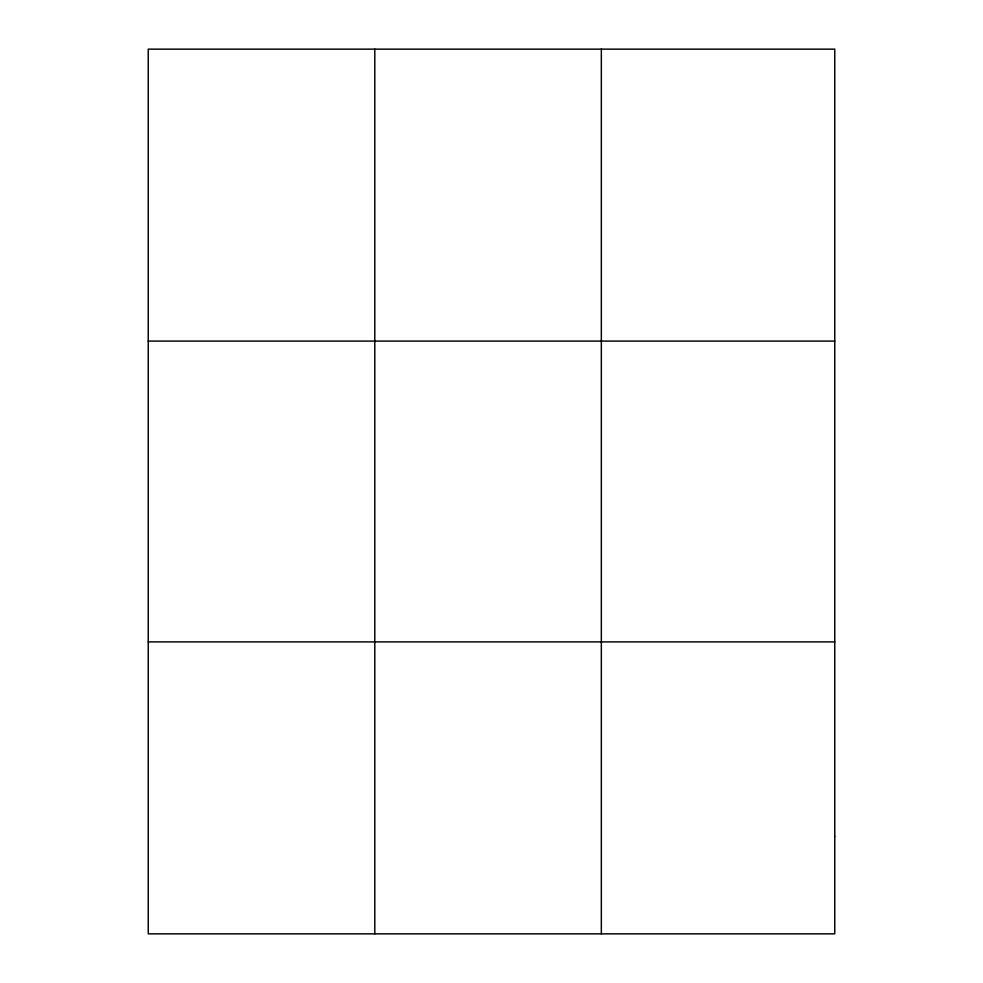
<?xml version="1.0" encoding="UTF-8"?>
<svg xmlns="http://www.w3.org/2000/svg" width="983" height="983" viewBox="0 0 983 983"><rect width="100%" height="100%" fill="white"/><g stroke="black" fill="none" stroke-linecap="round" stroke-linejoin="round"><path stroke-width="1.47" d="M374.793 49.15L374.793 933.85M601.338 49.15L601.338 933.85M148.236 341.101L834.764 341.101M148.236 641.899L834.764 641.899M834.764 836.533L834.764 933.85L148.236 933.85L148.236 49.15L834.764 49.15L834.764 836.533"/></g></svg>
